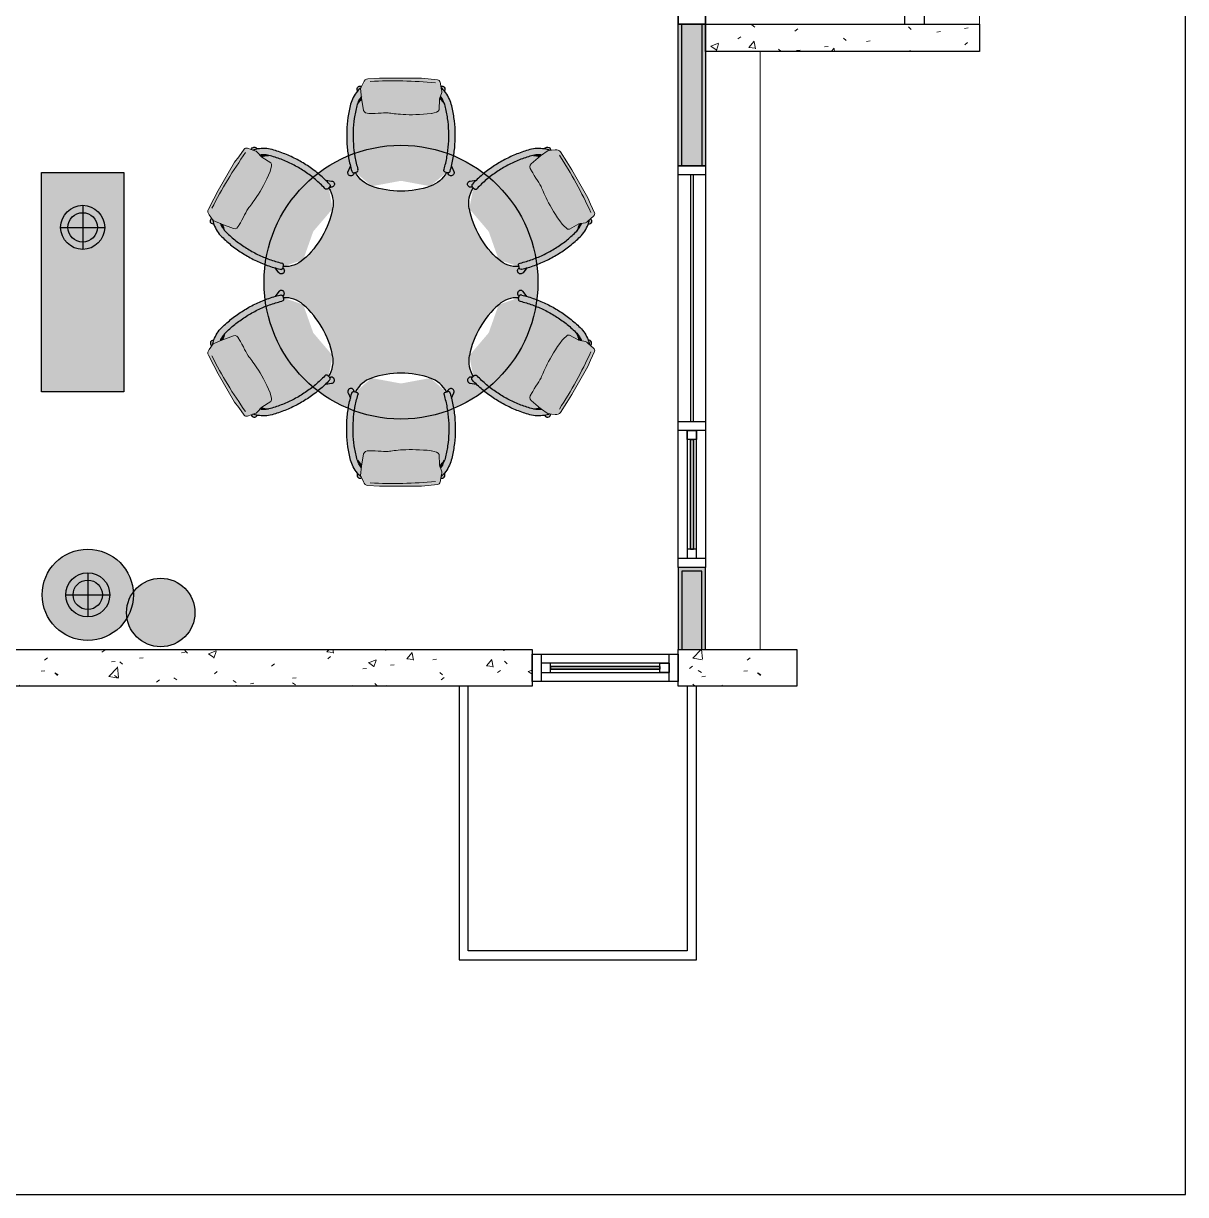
# Model space of a CAD drawing. Header units: millimetres. Extents: x 138979 to 257434, y 2210 to 57479.
# Drawn here: x 231496 to 237863, y 17607 to 24022 of the extents above; entities that cross this region are included whole.
import ezdxf

# ---------------------------------------------------------------- set-up
doc = ezdxf.new("R2010")
doc.units = ezdxf.units.MM
for name, color, linetype, lineweight in [('FLOOR', 6, 'Continuous', 9), ('WALL-FILL-4', 254, 'Continuous', 9), ('WALL-RETCUT-1', 1, 'Continuous', 25)]:
    doc.layers.add(name, color=color, linetype=linetype, lineweight=lineweight)
for name, color, linetype in [('GAR-DOOR', 4, 'Continuous'), ('GAR-FFE', 1, 'Continuous'), ('GAR-WINDOW', 4, 'Continuous')]:
    doc.layers.add(name, color=color, linetype=linetype)

# ---------------------------------------------------------------- blocks, each defined once
blk = doc.blocks.new('floor lamp')
at = {"layer": 'GAR-FFE'}
for p, q in [((103182.3, -185306.5), (103182.3, -185628.5)), ((103021.4, -185467.5), (103343.3, -185467.5))]:
    blk.add_line(p, q, dxfattribs=at)
for radius in [161, 107.2]:
    blk.add_circle((103182.3, -185467.5), radius, dxfattribs=at)
blk = doc.blocks.new('TYPE E1')
h = blk.add_hatch(color=9)
h.dxf.hatch_style = 1
h.paths.add_polyline_path([(175136.5, 921.9), (175136.5, 491.9), (175246.5, 491.9), (175246.5, 921.9)], flags=17)
h.paths.add_polyline_path([(175116.5, 921.9), (175116.5, 471.9), (175266.5, 471.9), (175266.5, 921.9), (175246.5, 921.9), (175246.5, 491.9), (175136.5, 491.9), (175136.5, 921.9)])
h = blk.add_hatch(color=9)
h.dxf.hatch_style = 1
h.paths.add_polyline_path([(175136.5, -2503.1), (175136.5, -1728.1), (175246.5, -1728.1), (175246.5, -2503.1)], flags=17)
h.paths.add_polyline_path([(175116.5, -2503.1), (175116.5, -1728.1), (175266.5, -1728.1), (175266.5, -2503.1), (175246.5, -2503.1), (175246.5, -1728.1), (175136.5, -1728.1), (175136.5, -2503.1)])
at = {"layer": 'WALL-FILL-4'}
h = blk.add_hatch(dxfattribs=at)
h.set_pattern_fill('FP_118', color=256, angle=-670, style=0, pattern_type=2)
h.set_pattern_definition([(230, (180139.7, 1121.86), (-437.242, 38.254), [45.72, -502.92]), (175, (180139.7, 1121.86), (84.583, -458.537), [36.576, -402.336]), (280.451, (180103.26, 1125.04), (-352.662, -420.28), [38.856, -427.416]), (226.184, (180139.7, 999.94), (-650.59, 100.903), [68.58, -754.38]), (276.636, (180085.5, 1008.34), (-569.766, -593.826), [58.284, -641.124]), (171.184, (180139.7, 999.94), (-569.77, -593.82), [54.864, -603.504]), (201, (180078.74, 1030.4), (-363.875, 245.437), [45.72, -502.92]), (146, (180078.74, 1030.4), (-148.325, -442.05), [36.576, -402.336]), (251.451, (180048.4, 1050.87), (-512.2, -196.61), [38.856, -427.416]), (217.5, (180139.7, 1121.86), (-7.413, -202.932), [20.117, -377.342, 20.117, -792.175]), (217.5, (180139.7, 1121.86), (-7.413, -202.932), [-417.576, -388.315, 20.117, -383.743]), (187.5, (180139.7, 1121.86), (-160.367, -240.433), [20.117, -212.75, 20.117, -522.122]), (187.5, (180139.7, 1121.86), (-160.367, -240.433), [-252.984, -368.198, 20.117, -133.807]), (147.5, (180275.64, 1121.86), (-325.418, 13.749), [20.117, -132.283, 20.117, -1086.307]), (147.5, (180275.64, 1121.86), (-325.418, 13.749), [-172.517, -455.371, 20.117, -610.819]), (137.5, (180336.6, 1121.86), (-355.51, -61.024), [20.117, -178.003, 20.117, -743.712]), (137.5, (180336.6, 1121.86), (-355.51, -61.024), [-218.237, -295.656, 20.117, -427.94])])
h.paths.add_polyline_path([(174616.5, 921.9), (174616.5, 1121.9), (175266.5, 1121.9), (175266.5, 921.9)])
h = blk.add_hatch(dxfattribs=at)
h.set_pattern_fill('FP_118', color=256, angle=-670, style=0, pattern_type=2)
h.set_pattern_definition([(230, (183989.7, 1121.86), (-437.242, 38.254), [45.72, -502.92]), (175, (183989.7, 1121.86), (84.583, -458.537), [36.576, -402.336]), (280.451, (183953.26, 1125.04), (-352.662, -420.28), [38.856, -427.416]), (226.184, (183989.7, 999.94), (-650.59, 100.903), [68.58, -754.38]), (276.636, (183935.5, 1008.34), (-569.766, -593.826), [58.284, -641.124]), (171.184, (183989.7, 999.94), (-569.77, -593.82), [54.864, -603.504]), (201, (183928.73, 1030.4), (-363.875, 245.437), [45.72, -502.92]), (146, (183928.73, 1030.4), (-148.325, -442.052), [36.576, -402.336]), (251.451, (183898.4, 1050.87), (-512.2, -196.611), [38.856, -427.416]), (217.5, (183989.7, 1121.86), (-7.4128, -202.9318), [20.117, -377.342, 20.117, -792.175]), (217.5, (183989.7, 1121.86), (-7.4128, -202.9318), [-417.576, -388.315, 20.117, -383.743]), (187.5, (183989.7, 1121.86), (-160.367, -240.433), [20.117, -212.75, 20.117, -522.122]), (187.5, (183989.7, 1121.86), (-160.367, -240.433), [-252.984, -368.198, 20.117, -133.807]), (147.5, (184125.63, 1121.86), (-325.4178, 13.749), [20.117, -132.283, 20.117, -1086.307]), (147.5, (184125.63, 1121.86), (-325.4178, 13.749), [-172.517, -455.371, 20.117, -610.819]), (137.5, (184186.6, 1121.86), (-355.51, -61.024), [20.117, -178.003, 20.117, -743.712]), (137.5, (184186.6, 1121.86), (-355.51, -61.024), [-218.237, -295.656, 20.117, -427.939])])
h.paths.add_polyline_path([(176066.5, 921.9), (176066.5, 1121.9), (179116.5, 1121.9), (179116.5, 921.9)])
h = blk.add_hatch(dxfattribs=at)
h.set_pattern_fill('FP_118', color=256, angle=-670, style=0, pattern_type=2)
h.set_pattern_definition([(230, (182989.7, -2303.13), (-437.242, 38.254), [45.72, -502.92]), (175, (182989.7, -2303.13), (84.583, -458.537), [36.576, -402.336]), (280.451, (182953.26, -2299.94), (-352.662, -420.28), [38.856, -427.416]), (226.184, (182989.7, -2425.05), (-650.59, 100.903), [68.58, -754.38]), (276.636, (182935.5, -2416.64), (-569.766, -593.826), [58.284, -641.124]), (171.184, (182989.7, -2425.05), (-569.772, -593.82), [54.864, -603.504]), (201, (182928.74, -2394.57), (-363.875, 245.437), [45.72, -502.92]), (146, (182928.74, -2394.57), (-148.325, -442.052), [36.576, -402.336]), (251.451, (182898.4, -2374.1), (-512.201, -196.611), [38.856, -427.416]), (217.5, (182989.7, -2303.13), (-7.4128, -202.9318), [20.117, -377.342, 20.117, -792.175]), (217.5, (182989.7, -2303.13), (-7.4128, -202.9318), [-417.576, -388.315, 20.117, -383.743]), (187.5, (182989.7, -2303.13), (-160.367, -240.433), [20.117, -212.75, 20.117, -522.122]), (187.5, (182989.7, -2303.13), (-160.367, -240.433), [-252.984, -368.198, 20.117, -133.807]), (147.5, (183125.64, -2303.13), (-325.4178, 13.749), [20.117, -132.283, 20.117, -1086.307]), (147.5, (183125.64, -2303.13), (-325.4178, 13.749), [-172.517, -455.371, 20.117, -610.819]), (137.5, (183186.6, -2303.13), (-355.51, -61.024), [20.117, -178.003, 20.117, -743.712]), (137.5, (183186.6, -2303.13), (-355.51, -61.024), [-218.237, -295.656, 20.117, -427.939])])
h.paths.add_polyline_path([(173616.5, -2503.1), (173616.5, -2353.1), (175116.5, -2353.1), (175116.5, -2503.1)])
at = {"layer": 'FLOOR'}
for p, q in [((174816.5, 921.9), (174816.5, -2353.1)), ((173616.5, -2503.1), (173616.5, -7853.1))]:
    blk.add_line(p, q, dxfattribs=at)
at = {"layer": 'GAR-DOOR'}
for points in [[(175116.5, -1728.1), (175116.5, 471.9), (175266.5, 471.9), (175266.5, -1728.1)], [(175116.5, -7403.1), (175116.5, -2503.1), (175266.5, -2503.1), (175266.5, -7403.1)]]:
    blk.add_lwpolyline(points, close=True, dxfattribs=at)
at = {"layer": 'GAR-WINDOW'}
for points in [[(175266.5, 1096.9), (175316.5, 1096.9), (175316.5, 946.9), (175266.5, 946.9)], [(176066.5, 946.9), (175266.5, 946.9), (175266.5, 1096.9), (176066.5, 1096.9)], [(176016.5, 1096.9), (176066.5, 1096.9), (176066.5, 946.9), (176016.5, 946.9)], [(176016.5, 996.9), (176016.5, 1046.9), (175316.5, 1046.9), (175316.5, 996.9)], [(175366.5, 996.9), (175316.5, 996.9), (175316.5, 1046.9), (175366.5, 1046.9)], [(175366.5, 1013.9), (175966.5, 1013.9), (175966.5, 1029.9), (175366.5, 1029.9)], [(175966.5, 1013.9), (175366.5, 1013.9), (175366.5, 1029.9), (175966.5, 1029.9)], [(175966.5, 996.9), (176016.5, 996.9), (176016.5, 1046.9), (175966.5, 1046.9)], [(175116.5, 421.9), (175116.5, 471.9), (175266.5, 471.9), (175266.5, 421.9)], [(175216.5, 421.9), (175166.5, 421.9), (175166.5, -278.1), (175216.5, -278.1)], [(175216.5, 371.9), (175216.5, 421.9), (175166.5, 421.9), (175166.5, 371.9)], [(175199.5, -228.1), (175199.5, 371.9), (175183.5, 371.9), (175183.5, -228.1)], [(175199.5, 371.9), (175199.5, -228.1), (175183.5, -228.1), (175183.5, 371.9)], [(175216.5, -228.1), (175216.5, -278.1), (175166.5, -278.1), (175166.5, -228.1)], [(175116.5, -328.1), (175116.5, -278.1), (175266.5, -278.1), (175266.5, -328.1)], [(175199.5, -1678.1), (175199.5, -328.1), (175183.5, -328.1), (175183.5, -1678.1)], [(175116.5, -1728.1), (175116.5, -1678.1), (175266.5, -1678.1), (175266.5, -1728.1)], [(175116.5, -2503.1), (175116.5, -2553.1), (175266.5, -2553.1), (175266.5, -2503.1)]]:
    blk.add_lwpolyline(points, close=True, dxfattribs=at)
at = {"layer": 'WALL-RETCUT-1'}
for points in [[(176416.5, 1121.9), (176466.5, 1121.9), (176466.5, 2621.9), (175166.5, 2621.9), (175166.5, 1121.9), (175216.5, 1121.9), (175216.5, 2571.9), (176416.5, 2571.9)], [(175266.5, 1121.9), (175266.5, 921.9), (174616.5, 921.9), (174616.5, 1121.9)], [(179116.5, 1121.9), (179116.5, 921.9), (176066.5, 921.9), (176066.5, 1121.9)], [(175116.5, 921.9), (175116.5, 471.9), (175266.5, 471.9), (175266.5, 921.9)], [(175136.5, 921.9), (175136.5, 491.9), (175246.5, 491.9), (175246.5, 921.9)], [(175116.5, -2503.1), (175116.5, -1728.1), (175266.5, -1728.1), (175266.5, -2503.1)], [(175136.5, -2503.1), (175136.5, -1728.1), (175246.5, -1728.1), (175246.5, -2503.1)], [(175116.5, -2353.1), (175116.5, -2503.1), (173616.5, -2503.1), (173616.5, -2353.1)], [(173916.5, -2503.1), (173916.5, -7553.1), (175116.5, -7553.1), (175116.5, -7443.1), (174026.5, -7443.1), (174026.5, -2503.1)]]:
    blk.add_lwpolyline(points, close=True, dxfattribs=at)
blk = doc.blocks.new('A$C23cfd314')
at = {"layer": 'GAR-FFE', "true_color": 0xffffff}
h = blk.add_hatch(color=7, dxfattribs=at)
h.dxf.hatch_style = 1
edge = h.paths.add_edge_path()
edge.add_spline(control_points=[(67.9, 551.9), (90.5, 558.5), (113.3, 563.9), (159.5, 572.2), (182.8, 575.1), (229.6, 578.4), (253.1, 578.7), (300, 577), (323.4, 574.8), (369.8, 568.1), (392.9, 563.4), (415.6, 557.6)], knot_values=[6.030876, 6.030876, 6.030876, 6.030876, 6.138348, 6.138348, 6.245819, 6.245819, 6.353291, 6.353291, 6.460762, 6.460762, 6.568233, 6.568233, 6.568233, 6.568233], degree=3, periodic=0)
edge.add_spline(control_points=[(415.6, 557.6), (418.9, 556.7), (422.2, 555.7), (425.5, 554.7)], knot_values=[5.959729, 5.959729, 5.959729, 5.959729, 6.030876, 6.030876, 6.030876, 6.030876], degree=3, periodic=0)
edge.add_ellipse((337.6, 426.6), major_axis=(0, 155.4), ratio=0.999391, start_angle=312.22805, end_angle=325.5322, ccw=False)
edge.add_line((452.6, 531), (390.8, 520.2))
edge.add_spline(control_points=[(390.8, 520.2), (378.5, 517.5), (373.3, 504.2), (374.3, 491.1)], knot_values=[0, 0, 0, 0, 28.416842, 28.416842, 28.416842, 28.416842], degree=3, periodic=0)
edge.add_spline(control_points=[(374.3, 491.1), (374.3, 491.1), (374.1, 432.3), (380.2, 390.1), (365.7, 321), (366.8, 207.4), (373.3, 149.9)], knot_values=[0, 0, 0, 0, 1, 2, 3, 4, 4, 4, 4], degree=3, periodic=0)
edge.add_spline(control_points=[(373.2, 149.3), (381.8, 127.2), (380.4, 109.8), (394.4, 105.7)], knot_values=[0, 0, 0, 0, 30.05601, 30.05601, 30.05601, 30.05601], degree=3, periodic=0)
edge.add_line((394.4, 105.7), (453.3, 104.4))
edge.add_line((453.3, 104.4), (455.3, 103.7))
edge.add_ellipse((337.6, 205.1), major_axis=(0, -155.4), ratio=0.999391, start_angle=34.4678, end_angle=49.28609, ccw=False)
edge.add_spline(control_points=[(425.5, 77), (422.2, 75.9), (418.9, 74.9), (415.6, 74.1)], knot_values=[3.393902, 3.393902, 3.393902, 3.393902, 3.465049, 3.465049, 3.465049, 3.465049], degree=3, periodic=0)
edge.add_spline(control_points=[(415.6, 74.1), (392.9, 68.2), (369.8, 63.6), (323.4, 56.8), (300, 54.7), (253.1, 52.9), (229.6, 53.3), (182.8, 56.6), (159.5, 59.5), (113.3, 67.8), (90.5, 73.1), (68, 79.7)], knot_values=[2.856621, 2.856621, 2.856621, 2.856621, 2.964092, 2.964092, 3.071564, 3.071564, 3.179035, 3.179035, 3.286506, 3.286506, 3.393902, 3.393902, 3.393902, 3.393902], degree=3, periodic=0)
edge.add_spline(control_points=[(68, 79.7), (63.5, 81.1), (60.7, 80.5), (59, 79.8), (58.5, 79.6), (57.2, 78.8), (56.7, 78.3), (55.4, 77.1), (55.1, 76.6), (54.6, 75.9), (54.5, 75.7), (54.3, 75.3), (54.2, 75.1), (54.1, 74.9), (54.1, 74.8), (54, 74.7)], knot_values=[1.268875, 1.268875, 1.268875, 1.268875, 1.276947, 1.276947, 1.282826, 1.282826, 1.293294, 1.293294, 1.317713, 1.317713, 1.342133, 1.342133, 1.366552, 1.366552, 1.390971, 1.390971, 1.390971, 1.390971], degree=3, periodic=0)
edge.add_arc((113.5, 48.4), 65, 155.47155, 163.41429)
edge.add_ellipse((122.4, 205.1), major_axis=(0, -155.4), ratio=0.999391, start_angle=288.77952, end_angle=332.71117, ccw=False)
edge.add_ellipse((447.9, 315.8), major_axis=(0, 499.4), ratio=0.999391, start_angle=71.22048, end_angle=108.77952, ccw=False)
edge.add_ellipse((122.4, 426.6), major_axis=(0, 155.4), ratio=0.999391, start_angle=27.28883, end_angle=71.22048, ccw=False)
edge.add_arc((113.5, 583.2), 65, 196.58571, 203.83826)
edge.add_spline(control_points=[(54, 556.9), (54.1, 556.8), (54.1, 556.7), (54.2, 556.5), (54.3, 556.4), (54.5, 556), (54.6, 555.7), (55.1, 555), (55.4, 554.5), (56.7, 553.3), (57.2, 552.9), (58.5, 552.1), (59, 551.8), (60.7, 551.2), (63.5, 550.6), (68, 551.9)], knot_values=[1.268875, 1.268875, 1.268875, 1.268875, 1.293294, 1.293294, 1.317713, 1.317713, 1.342133, 1.342133, 1.366552, 1.366552, 1.37702, 1.37702, 1.382899, 1.382899, 1.390971, 1.390971, 1.390971, 1.390971], degree=3, periodic=0)
h = blk.add_hatch(color=7, dxfattribs=at)
h.dxf.hatch_style = 1
edge = h.paths.add_edge_path()
edge.add_arc((113.5, 48.4), 65, 155.81742, 169.50664)
edge.add_line((49.6, 60.3), (42.6, 57.3))
edge.add_ellipse((49.2, 41.7), major_axis=(6.6, -15.7), ratio=0.998049, start_angle=180, end_angle=360)
edge.add_line((55.8, 26), (85.8, 38.7))
edge.add_spline(control_points=[(85.8, 38.7), (100.5, 35), (115.3, 31.8), (154.6, 24.8), (179.1, 21.7), (228.4, 18.3), (253.2, 17.9), (302.6, 19.7), (327.2, 22), (376.1, 29.1), (400.4, 34), (424.3, 40.2)], knot_values=[2.898136, 2.898136, 2.898136, 2.898136, 2.964016, 2.964016, 3.071487, 3.071487, 3.178959, 3.178959, 3.28643, 3.28643, 3.393902, 3.393902, 3.393902, 3.393902], degree=3, periodic=0)
edge.add_spline(control_points=[(424.3, 40.2), (437.4, 43.5), (450, 48.4), (474, 60.7), (485.2, 68.2), (502.2, 82.6), (508.5, 88.8), (514.3, 95.3)], knot_values=[3.393902, 3.393902, 3.393902, 3.393902, 3.618366, 3.618366, 3.842831, 3.842831, 3.989145, 3.989145, 3.989145, 3.989145], degree=3, periodic=0)
edge.add_line((497.1, 78.2), (498, 77.6))
edge.add_ellipse((507.2, 91.9), major_axis=(9.2, 14.3), ratio=0.992115, start_angle=180, end_angle=320.11243)
edge.add_line((523.4, 97.1), (544.8, 101.2))
edge.add_arc((542.9, 117), 15.9, 276.83963, 353.17488)
edge.add_line((558.6, 115.1), (563.3, 165.9))
edge.add_line((563.3, 165.9), (567.9, 203.2))
edge.add_line((567.9, 203.2), (568, 381.7))
edge.add_line((568, 381.7), (566.8, 432.6))
edge.add_line((566.8, 432.6), (564.1, 496.5))
edge.add_arc((534.4, 493.3), 29.9, 366.21275, 430.73757)
edge.add_line((544.3, 521.5), (522.1, 531.3))
edge.add_ellipse((507.3, 539.6), major_axis=(9.2, -14.3), ratio=0.992115, start_angle=28.28444, end_angle=90.14941)
edge.add_ellipse((507.2, 539.7), major_axis=(-9.2, 14.3), ratio=0.992115, start_angle=269.85059, end_angle=360)
edge.add_line((498, 554), (497, 553.4))
edge.add_spline(control_points=[(516.5, 533.8), (510.1, 541.3), (503.1, 548.3), (485.2, 563.4), (474, 570.9), (450, 583.3), (437.4, 588.1), (424.3, 591.5)], knot_values=[5.417489, 5.417489, 5.417489, 5.417489, 5.581947, 5.581947, 5.806412, 5.806412, 6.030876, 6.030876, 6.030876, 6.030876], degree=3, periodic=0)
edge.add_spline(control_points=[(424.3, 591.5), (400.4, 597.6), (376.1, 602.5), (327.2, 609.7), (302.6, 611.9), (253.2, 613.8), (228.4, 613.4), (179.1, 609.9), (154.6, 606.8), (115.3, 599.8), (100.5, 596.6), (85.8, 593)], knot_values=[6.030876, 6.030876, 6.030876, 6.030876, 6.138348, 6.138348, 6.245819, 6.245819, 6.353291, 6.353291, 6.460762, 6.460762, 6.526642, 6.526642, 6.526642, 6.526642], degree=3, periodic=0)
edge.add_line((85.8, 593), (54.8, 606.1))
edge.add_spline(control_points=[(55.8, 605.6), (54.4, 606.2), (53, 606.6), (49.7, 607.1), (47.9, 607), (44.3, 606.4), (42.6, 605.7), (39.4, 604), (37.9, 602.9), (35.5, 600.2), (34.5, 598.7), (33, 595.4), (32.5, 593.6), (32.1, 590), (32.2, 588.2), (32.9, 584.6), (33.6, 582.9), (35.4, 579.8), (36.6, 578.4), (39.3, 576), (40.9, 575), (42.6, 574.3)], knot_values=[3.539917, 3.539917, 3.539917, 3.539917, 3.801201, 3.801201, 4.121023, 4.121023, 4.441127, 4.441127, 4.761471, 4.761471, 5.08192, 5.08192, 5.402296, 5.402296, 5.72245, 5.72245, 6.042321, 6.042321, 6.36196, 6.36196, 6.68151, 6.68151, 6.68151, 6.68151], degree=3, periodic=0)
edge.add_line((42.6, 574.3), (49.6, 571.4))
edge.add_arc((113.5, 583.2), 65, 190.49336, 203.83826)
edge.add_spline(control_points=[(54, 556.9), (54.1, 556.8), (54.1, 556.7), (54.2, 556.5), (54.3, 556.4), (54.5, 556), (54.6, 555.7), (55.1, 555), (55.4, 554.5), (56.7, 553.3), (57.2, 552.9), (58.5, 552.1), (59, 551.8), (60.7, 551.2), (63.5, 550.6), (68, 551.9)], knot_values=[1.268875, 1.268875, 1.268875, 1.268875, 1.293294, 1.293294, 1.317713, 1.317713, 1.342133, 1.342133, 1.366552, 1.366552, 1.37702, 1.37702, 1.382899, 1.382899, 1.390971, 1.390971, 1.390971, 1.390971], degree=3, periodic=0)
edge.add_spline(control_points=[(67.9, 551.9), (90.5, 558.5), (113.3, 563.9), (159.5, 572.2), (182.8, 575.1), (229.6, 578.4), (253.1, 578.7), (300, 577), (323.4, 574.8), (369.8, 568.1), (392.9, 563.4), (415.6, 557.6)], knot_values=[6.030876, 6.030876, 6.030876, 6.030876, 6.138348, 6.138348, 6.245819, 6.245819, 6.353291, 6.353291, 6.460762, 6.460762, 6.568233, 6.568233, 6.568233, 6.568233], degree=3, periodic=0)
edge.add_spline(control_points=[(415.6, 557.6), (418.9, 556.7), (422.2, 555.7), (425.5, 554.7)], knot_values=[5.959729, 5.959729, 5.959729, 5.959729, 6.030876, 6.030876, 6.030876, 6.030876], degree=3, periodic=0)
edge.add_ellipse((337.6, 426.6), major_axis=(0, 155.4), ratio=0.999391, start_angle=312.22805, end_angle=325.5322, ccw=False)
edge.add_line((452.6, 531), (390.8, 520.2))
edge.add_spline(control_points=[(390.8, 520.2), (378.5, 517.5), (373.3, 504.2), (374.3, 491.1)], knot_values=[0, 0, 0, 0, 28.416842, 28.416842, 28.416842, 28.416842], degree=3, periodic=0)
edge.add_spline(control_points=[(374.3, 491.1), (374.3, 491.1), (374.1, 432.3), (380.2, 390.1), (365.7, 321), (366.8, 207.4), (373.3, 149.9)], knot_values=[0, 0, 0, 0, 1, 2, 3, 4, 4, 4, 4], degree=3, periodic=0)
edge.add_spline(control_points=[(373.2, 149.3), (381.8, 127.2), (380.4, 109.8), (394.4, 105.7)], knot_values=[0, 0, 0, 0, 30.05601, 30.05601, 30.05601, 30.05601], degree=3, periodic=0)
edge.add_line((394.4, 105.7), (453.3, 104.4))
edge.add_line((453.3, 104.4), (455.3, 103.7))
edge.add_ellipse((337.6, 205.1), major_axis=(0, -155.4), ratio=0.999391, start_angle=34.4678, end_angle=49.28609, ccw=False)
edge.add_spline(control_points=[(425.5, 77), (422.2, 75.9), (418.9, 74.9), (415.6, 74.1)], knot_values=[3.393902, 3.393902, 3.393902, 3.393902, 3.465049, 3.465049, 3.465049, 3.465049], degree=3, periodic=0)
edge.add_spline(control_points=[(415.6, 74.1), (392.9, 68.2), (369.8, 63.6), (323.4, 56.8), (300, 54.7), (253.1, 52.9), (229.6, 53.3), (182.8, 56.6), (159.5, 59.5), (113.3, 67.8), (90.5, 73.1), (68, 79.7)], knot_values=[2.856621, 2.856621, 2.856621, 2.856621, 2.964092, 2.964092, 3.071564, 3.071564, 3.179035, 3.179035, 3.286506, 3.286506, 3.393902, 3.393902, 3.393902, 3.393902], degree=3, periodic=0)
edge.add_spline(control_points=[(68, 79.7), (63.5, 81.1), (60.7, 80.5), (59, 79.8), (58.5, 79.6), (57.2, 78.8), (56.7, 78.3), (55.4, 77.1), (55.1, 76.6), (54.6, 75.9), (54.5, 75.7), (54.3, 75.3), (54.2, 75.1), (54.1, 74.9), (54.1, 74.8), (54, 74.7)], knot_values=[1.268875, 1.268875, 1.268875, 1.268875, 1.276947, 1.276947, 1.282826, 1.282826, 1.293294, 1.293294, 1.317713, 1.317713, 1.342133, 1.342133, 1.366552, 1.366552, 1.390971, 1.390971, 1.390971, 1.390971], degree=3, periodic=0)
edge = h.paths.add_edge_path(flags=16)
edge.add_spline(control_points=[(49.2, 58.4), (49.2, 58.4), (49.2, 58.4), (49.2, 58.3), (49.2, 58.2), (49.2, 57.9), (49.2, 57.7), (49.1, 57.2), (49.1, 56.9), (49.1, 56), (49.2, 55.4), (49.6, 53.9), (49.8, 53.2), (50.6, 51.6), (51, 50.9), (52.3, 49.5), (53.4, 47.7), (58.1, 46.2)], knot_values=[4.541312, 4.541312, 4.541312, 4.541312, 4.545308, 4.545308, 4.569728, 4.569728, 4.594147, 4.594147, 4.618566, 4.618566, 4.639241, 4.639241, 4.650376, 4.650376, 4.657683, 4.657683, 4.663408, 4.663408, 4.663408, 4.663408], degree=3, periodic=0)
edge = h.paths.add_edge_path(flags=16)
edge.add_spline(control_points=[(49.2, 573.2), (49.2, 573.2), (49.2, 573.2), (49.2, 573.4), (49.2, 573.5), (49.2, 573.8), (49.2, 573.9), (49.1, 574.4), (49.1, 574.7), (49.1, 575.7), (49.2, 576.2), (49.6, 577.8), (49.8, 578.5), (50.6, 580.1), (51, 580.8), (52.3, 582.2), (53.4, 583.9), (58.1, 585.5)], knot_values=[4.541312, 4.541312, 4.541312, 4.541312, 4.545308, 4.545308, 4.569728, 4.569728, 4.594147, 4.594147, 4.618566, 4.618566, 4.639241, 4.639241, 4.650376, 4.650376, 4.657683, 4.657683, 4.663408, 4.663408, 4.663408, 4.663408], degree=3, periodic=0)
h = blk.add_hatch(color=7, dxfattribs=at)
h.dxf.hatch_style = 1
edge = h.paths.add_edge_path()
edge.add_spline(control_points=[(58.1, 46.2), (67.3, 43.5), (76.5, 41), (85.8, 38.7)], knot_values=[2.856544, 2.856544, 2.856544, 2.856544, 2.898136, 2.898136, 2.898136, 2.898136], degree=3, periodic=0)
edge.add_line((85.8, 38.7), (55.8, 26))
edge.add_ellipse((49.2, 41.7), major_axis=(6.6, -15.7), ratio=0.998049, start_angle=180, end_angle=360, ccw=False)
edge.add_line((42.6, 57.3), (49.6, 60.3))
edge.add_arc((113.5, 48.4), 65, 169.50664, 171.16943)
edge.add_spline(control_points=[(49.2, 58.4), (49.2, 58.4), (49.2, 58.4), (49.2, 58.3), (49.2, 58.2), (49.2, 57.9), (49.2, 57.7), (49.1, 57.2), (49.1, 56.9), (49.1, 56), (49.2, 55.4), (49.6, 53.9), (49.8, 53.2), (50.6, 51.6), (51, 50.9), (52.3, 49.5), (53.4, 47.7), (58.1, 46.2)], knot_values=[4.541312, 4.541312, 4.541312, 4.541312, 4.545308, 4.545308, 4.569728, 4.569728, 4.594147, 4.594147, 4.618566, 4.618566, 4.639241, 4.639241, 4.650376, 4.650376, 4.657683, 4.657683, 4.663408, 4.663408, 4.663408, 4.663408], degree=3, periodic=0)
edge = h.paths.add_edge_path()
edge.add_spline(control_points=[(42.6, 574.3), (40.9, 575), (39.3, 576), (36.6, 578.4), (35.4, 579.8), (33.6, 582.9), (32.9, 584.6), (32.2, 588.2), (32.1, 590), (32.5, 593.6), (33, 595.4), (34.5, 598.7), (35.5, 600.2), (37.9, 602.9), (39.4, 604), (42.6, 605.7), (44.3, 606.4), (47.9, 607), (49.7, 607.1), (53, 606.6), (54.4, 606.2), (55.8, 605.6)], knot_values=[3.539917, 3.539917, 3.539917, 3.539917, 3.859467, 3.859467, 4.179106, 4.179106, 4.498977, 4.498977, 4.819131, 4.819131, 5.139507, 5.139507, 5.459956, 5.459956, 5.7803, 5.7803, 6.100404, 6.100404, 6.420226, 6.420226, 6.68151, 6.68151, 6.68151, 6.68151], degree=3, periodic=0)
edge.add_line((55.8, 605.6), (85.8, 593))
edge.add_spline(control_points=[(85.8, 593), (76.5, 590.7), (67.3, 588.2), (58.1, 585.5)], knot_values=[6.526642, 6.526642, 6.526642, 6.526642, 6.568233, 6.568233, 6.568233, 6.568233], degree=3, periodic=0)
edge.add_spline(control_points=[(58.1, 585.5), (53.4, 583.9), (52.3, 582.2), (51, 580.8), (50.6, 580.1), (49.8, 578.5), (49.6, 577.8), (49.2, 576.2), (49.1, 575.7), (49.1, 574.7), (49.1, 574.4), (49.2, 573.9), (49.2, 573.8), (49.2, 573.5), (49.2, 573.4), (49.2, 573.2), (49.2, 573.2), (49.2, 573.2)], knot_values=[4.541312, 4.541312, 4.541312, 4.541312, 4.547037, 4.547037, 4.554345, 4.554345, 4.565479, 4.565479, 4.586154, 4.586154, 4.610574, 4.610574, 4.634993, 4.634993, 4.659412, 4.659412, 4.663408, 4.663408, 4.663408, 4.663408], degree=3, periodic=0)
edge.add_arc((113.5, 583.2), 65, 188.65076, 190.49336)
edge.add_line((49.6, 571.4), (42.6, 574.3))
h = blk.add_hatch(color=7, dxfattribs=at)
h.dxf.hatch_style = 1
edge = h.paths.add_edge_path()
edge.add_spline(control_points=[(425.5, 554.7), (432.5, 552.3), (439.3, 549.4), (452.9, 542.4), (459.7, 538.2), (466, 533.5)], knot_values=[5.643126, 5.643126, 5.643126, 5.643126, 5.796443, 5.796443, 5.959729, 5.959729, 5.959729, 5.959729], degree=3, periodic=0)
edge.add_line((466, 533.5), (464.6, 532.6))
edge.add_line((464.6, 532.6), (458.6, 532))
edge.add_line((458.6, 532), (452.6, 531))
edge.add_ellipse((337.6, 426.6), major_axis=(0, 155.4), ratio=0.999391, start_angle=312.22805, end_angle=325.5322)
h = blk.add_hatch(color=7, dxfattribs=at)
h.dxf.hatch_style = 1
edge = h.paths.add_edge_path()
edge.add_line((455.3, 103.7), (459.8, 102.2))
edge.add_line((459.8, 102.2), (459.9, 102))
edge.add_line((459.9, 102), (466, 98.2))
edge.add_spline(control_points=[(466, 98.2), (459.7, 93.5), (452.9, 89.3), (439.3, 82.2), (432.5, 79.3), (425.5, 77)], knot_values=[3.465049, 3.465049, 3.465049, 3.465049, 3.628335, 3.628335, 3.781652, 3.781652, 3.781652, 3.781652], degree=3, periodic=0)
edge.add_ellipse((337.6, 205.1), major_axis=(0, -155.4), ratio=0.999391, start_angle=34.4678, end_angle=49.28609)
at = {"layer": 'GAR-FFE'}
for p, q in [((55.8, 605.6), (85.8, 593)), ((49.6, 571.4), (42.6, 574.3)), ((464.6, 532.6), (466, 533.5)), ((498, 554), (497.1, 553.4)), ((459.9, 102), (459.8, 102.2)), ((459.8, 102.2), (459.9, 102)), ((466, 98.2), (459.9, 102)), ((497.1, 78.3), (498, 77.6)), ((49.6, 60.3), (42.6, 57.3)), ((85.8, 38.7), (55.8, 26))]:
    blk.add_line(p, q, dxfattribs=at)
at = {"layer": 'GAR-FFE', "lineweight": 9}
for p, q in [((458.6, 532), (390.8, 520.2)), ((458.6, 532), (509.9, 536.8)), ((509.9, 536.8), (544.3, 521.5)), ((564.1, 496.5), (566.8, 432.6)), ((566.8, 432.6), (568, 381.7)), ((568, 381.7), (567.9, 203.2)), ((567.9, 203.2), (563.3, 165.9)), ((563.3, 165.9), (558.6, 115.1)), ((394.4, 105.7), (453.3, 104.4)), ((488.1, 92.2), (453.3, 104.4)), ((544.8, 101.2), (502.7, 93.1))]:
    blk.add_line(p, q, dxfattribs=at)
at = {"layer": 'GAR-FFE'}
for centre, start, end in [((113.5, 583.2), 188.83057, 203.83826), ((113.5, 48.4), 156.16174, 171.16943)]:
    blk.add_arc(centre, 65, start, end, dxfattribs=at)
at = {"layer": 'GAR-FFE', "lineweight": 9}
for centre, radius, start, end in [((534.4, 493.3), 29.9, 6.21275, 70.73757), ((-1840.4, 357.9), 2393.3, 354.46435, 3.01267), ((542.9, 117), 15.9, 276.83963, 353.17488)]:
    blk.add_arc(centre, radius, start, end, dxfattribs=at)
at = {"layer": 'GAR-FFE', "extrusion": (0, 0, -1)}
for centre, major_axis, ratio, start_param, end_param in [((122.4, 426.6), (0, 155.4), 0.999391, 5.040153, 5.806923), ((337.6, 426.6), (0, -155.4), 0.999391, 3.743152, 3.97537), ((337.6, 426.6), (0, 155.4), 0.999391, 0.60156, 0.833778), ((507.2, 539.7), (-9.2, 14.3), 0.992115, 0, 1.573404), ((507.3, 539.6), (9.2, -14.3), 0.992115, 4.709781, 5.789529), ((447.9, 315.8), (0, 499.4), 0.999391, 4.384625, 5.040153), ((122.4, 205.1), (0, 155.4), 0.999391, 3.617873, 4.384625), ((122.4, 205.1), (0, -155.4), 0.999391, 0.47628, 1.243032), ((337.6, 205.1), (0, -155.4), 0.999391, 5.422981, 5.681626), ((507.2, 91.9), (9.2, 14.3), 0.992115, 0.69617, 3.141593), ((49.2, 41.7), (6.6, -15.7), 0.998049, 0, 3.141593)]:
    blk.add_ellipse(centre, major_axis=major_axis, ratio=ratio, start_param=start_param, end_param=end_param, dxfattribs=at)
at = {"layer": 'GAR-FFE'}
for points, knots in [([(42.6, 574.3), (40.9, 575), (39.3, 576), (36.6, 578.4), (35.4, 579.8), (33.6, 582.9), (32.9, 584.6), (32.2, 588.2), (32.1, 590), (32.5, 593.6), (33, 595.4), (34.5, 598.7), (35.5, 600.2), (37.9, 602.9), (39.4, 604), (42.6, 605.7), (44.3, 606.4), (47.9, 607), (49.7, 607.1), (53, 606.6), (54.4, 606.2), (55.8, 605.6)], [3.539917, 3.539917, 3.539917, 3.539917, 3.859467, 3.859467, 4.179106, 4.179106, 4.498977, 4.498977, 4.819131, 4.819131, 5.139507, 5.139507, 5.459956, 5.459956, 5.7803, 5.7803, 6.100404, 6.100404, 6.420226, 6.420226, 6.68151, 6.68151, 6.68151, 6.68151]), ([(58.1, 585.5), (53.4, 583.9), (52.3, 582.2), (51, 580.8), (50.6, 580.1), (49.8, 578.5), (49.6, 577.8), (49.2, 576.2), (49.1, 575.7), (49.1, 574.7), (49.1, 574.4), (49.2, 573.9), (49.2, 573.8), (49.2, 573.5), (49.2, 573.4), (49.2, 573.2), (49.2, 573.2), (49.2, 573.2)], [4.5413122, 4.5413122, 4.5413122, 4.5413122, 4.5470374, 4.5470374, 4.5543446, 4.5543446, 4.5654793, 4.5654793, 4.5861544, 4.5861544, 4.6105736, 4.6105736, 4.6349929, 4.6349929, 4.6594121, 4.6594121, 4.6634084, 4.6634084, 4.6634084, 4.6634084]), ([(424.3, 591.5), (400.4, 597.6), (376.1, 602.5), (327.2, 609.7), (302.6, 611.9), (253.2, 613.8), (228.4, 613.4), (179.1, 609.9), (154.6, 606.8), (105.9, 598.1), (81.8, 592.4), (58.1, 585.5)], [6.0308764, 6.0308764, 6.0308764, 6.0308764, 6.1383478, 6.1383478, 6.2458192, 6.2458192, 6.3532907, 6.3532907, 6.4607621, 6.4607621, 6.5682335, 6.5682335, 6.5682335, 6.5682335]), ([(415.6, 557.6), (392.9, 563.4), (369.8, 568.1), (323.4, 574.8), (300, 577), (253.1, 578.7), (229.6, 578.4), (182.8, 575.1), (159.5, 572.2), (113.3, 563.9), (90.5, 558.5), (67.9, 551.9)], [6.0308764, 6.0308764, 6.0308764, 6.0308764, 6.1383478, 6.1383478, 6.2458192, 6.2458192, 6.3532907, 6.3532907, 6.4607621, 6.4607621, 6.5682335, 6.5682335, 6.5682335, 6.5682335]), ([(516.5, 533.8), (510.1, 541.3), (503.1, 548.3), (485.2, 563.4), (474, 570.9), (450, 583.3), (437.4, 588.1), (424.3, 591.5)], [5.4174888, 5.4174888, 5.4174888, 5.4174888, 5.5819472, 5.5819472, 5.8064118, 5.8064118, 6.0308764, 6.0308764, 6.0308764, 6.0308764]), ([(54, 556.9), (54.1, 556.8), (54.1, 556.7), (54.2, 556.5), (54.3, 556.4), (54.5, 556), (54.6, 555.7), (55.1, 555), (55.4, 554.5), (56.7, 553.3), (57.2, 552.9), (58.5, 552.1), (59, 551.8), (60.7, 551.2), (63.5, 550.6), (68, 551.9)], [1.2688748, 1.2688748, 1.2688748, 1.2688748, 1.2932941, 1.2932941, 1.3177133, 1.3177133, 1.3421326, 1.3421326, 1.3665518, 1.3665518, 1.3770202, 1.3770202, 1.3828989, 1.3828989, 1.390971, 1.390971, 1.390971, 1.390971]), ([(466.9, 532.8), (460.3, 537.8), (453.3, 542.2), (436.3, 551), (426.1, 554.9), (415.6, 557.6)], [5.6353629, 5.6353629, 5.6353629, 5.6353629, 5.8064118, 5.8064118, 6.0308764, 6.0308764, 6.0308764, 6.0308764]), ([(54, 74.7), (54.1, 74.8), (54.1, 74.9), (54.2, 75.1), (54.3, 75.3), (54.5, 75.7), (54.6, 75.9), (55.1, 76.6), (55.4, 77.1), (56.7, 78.3), (57.2, 78.8), (58.5, 79.6), (59, 79.8), (60.7, 80.5), (63.5, 81.1), (68, 79.7)], [1.2688748, 1.2688748, 1.2688748, 1.2688748, 1.2932941, 1.2932941, 1.3177133, 1.3177133, 1.3421326, 1.3421326, 1.3665518, 1.3665518, 1.3770202, 1.3770202, 1.3828989, 1.3828989, 1.390971, 1.390971, 1.390971, 1.390971]), ([(68, 79.7), (90.5, 73.1), (113.3, 67.8), (159.5, 59.5), (182.8, 56.6), (229.6, 53.3), (253.1, 52.9), (300, 54.7), (323.4, 56.8), (369.8, 63.6), (392.9, 68.2), (415.6, 74.1)], [2.8566208, 2.8566208, 2.8566208, 2.8566208, 2.9640159, 2.9640159, 3.0714873, 3.0714873, 3.1789587, 3.1789587, 3.2864301, 3.2864301, 3.3939015, 3.3939015, 3.3939015, 3.3939015]), ([(415.6, 74.1), (426.1, 76.8), (436.3, 80.7), (453.5, 89.6), (460.8, 94.2), (467.6, 99.4)], [3.3939015, 3.3939015, 3.3939015, 3.3939015, 3.6183662, 3.6183662, 3.7956701, 3.7956701, 3.7956701, 3.7956701]), ([(424.3, 40.2), (437.4, 43.5), (450, 48.4), (474, 60.7), (485.2, 68.2), (502.2, 82.6), (508.5, 88.8), (514.3, 95.3)], [3.3939015, 3.3939015, 3.3939015, 3.3939015, 3.6183662, 3.6183662, 3.8428308, 3.8428308, 3.9891452, 3.9891452, 3.9891452, 3.9891452]), ([(58.1, 46.2), (53.4, 47.7), (52.3, 49.5), (51, 50.9), (50.6, 51.6), (49.8, 53.2), (49.6, 53.9), (49.2, 55.4), (49.1, 56), (49.1, 56.9), (49.1, 57.2), (49.2, 57.7), (49.2, 57.9), (49.2, 58.2), (49.2, 58.3), (49.2, 58.4), (49.2, 58.4), (49.2, 58.4)], [4.5413122, 4.5413122, 4.5413122, 4.5413122, 4.5470374, 4.5470374, 4.5543446, 4.5543446, 4.5654793, 4.5654793, 4.5861544, 4.5861544, 4.6105736, 4.6105736, 4.6349929, 4.6349929, 4.6594121, 4.6594121, 4.6634084, 4.6634084, 4.6634084, 4.6634084]), ([(58.1, 46.2), (81.8, 39.2), (105.9, 33.5), (154.6, 24.8), (179.1, 21.7), (228.4, 18.3), (253.2, 17.9), (302.6, 19.7), (327.2, 22), (376.1, 29.1), (400.4, 34), (424.3, 40.2)], [2.8565445, 2.8565445, 2.8565445, 2.8565445, 2.9640159, 2.9640159, 3.0714873, 3.0714873, 3.1789587, 3.1789587, 3.2864301, 3.2864301, 3.3939015, 3.3939015, 3.3939015, 3.3939015])]:
    blk.add_open_spline(points, degree=3, knots=knots, dxfattribs=at)
at = {"layer": 'GAR-FFE', "lineweight": 9}
for points in [[(390.8, 520.2), (378.5, 517.5), (373.3, 504.2), (374.3, 491.1)], [(373.3, 149.9), (366.8, 207.4), (365.7, 321), (380.2, 390.1), (374.1, 432.3), (374.3, 491.1), (374.3, 491.1)], [(373.2, 149.3), (381.8, 127.2), (380.4, 109.8), (394.4, 105.7)], [(502.7, 93.1), (497.6, 91.6), (494.6, 91.4), (488.1, 92.2)]]:
    blk.add_open_spline(points, degree=3, dxfattribs=at)

msp = doc.modelspace()

# ---------------------------------------------------------------- hatches: boundary and pattern name
at = {"layer": 'GAR-FFE', "true_color": 0xffffff}
h = msp.add_hatch(color=7, dxfattribs=at)
h.dxf.hatch_style = 1
h.paths.add_polyline_path([(232814.6, 22604.7, 1), (234314.6, 22604.7, 1)])
h = msp.add_hatch(color=7, dxfattribs=at)
h.dxf.hatch_style = 1
h.paths.add_polyline_path([(231595.7, 22004.7), (232045.7, 22004.7), (232045.7, 23204.7), (231595.7, 23204.7)])
h = msp.add_hatch(color=7, dxfattribs=at)
h.dxf.hatch_style = 1
h.paths.add_polyline_path([(231598.4, 20892.2, -1), (232098.4, 20892.2, -1)])
h = msp.add_hatch(color=7, dxfattribs=at)
h.dxf.hatch_style = 1
h.paths.add_polyline_path([(232060.9, 20795.1, -1), (232435.9, 20795.1, -1)])

# ---------------------------------------------------------------- linework, layer by layer
at = {"layer": 'Defpoints'}
msp.add_lwpolyline([(220158.5, 17607.1), (237863.5, 17607.1), (237863.5, 32457.1), (220158.5, 32457.1)], close=True, dxfattribs=at)
at = {"layer": 'GAR-FFE'}
msp.add_lwpolyline([(232045.7, 22004.7), (231595.7, 22004.7), (231595.7, 23204.7), (232045.7, 23204.7)], close=True, dxfattribs=at)
for centre, radius in [((233564.6, 22604.7), 750), ((231848.4, 20892.2), 250), ((232248.4, 20795.1), 187.5)]:
    msp.add_circle(centre, radius, dxfattribs=at)

# ---------------------------------------------------------------- block references
at = {"rotation": 180}
msp.add_blockref('TYPE E1', (410350, 21514.1), dxfattribs=at)
at = {"layer": 'GAR-FFE'}
for p, rotation in [((233880.4, 23154.7), 90.00000000000001), ((233246.2, 23153.2), 150), ((234198.8, 22606.2), 29.99999999999997)]:
    msp.add_blockref('A$C23cfd314', p, dxfattribs=dict(at, rotation=rotation))
at = {"layer": 'GAR-FFE', "xscale": 0.75, "yscale": 0.75, "zscale": 0.75}
for p in [(154433.9, 162005.4), (154461.7, 159992.8)]:
    msp.add_blockref('floor lamp', p, dxfattribs=at)
at = {"layer": 'GAR-FFE', "xscale": -1}
for p, rotation in [((233246.2, 22056.2), 29.99999999999997), ((234198.8, 22603.2), 150), ((233880.4, 22054.7), 90)]:
    msp.add_blockref('A$C23cfd314', p, dxfattribs=dict(at, rotation=rotation))

doc.saveas('drawing.dxf')
